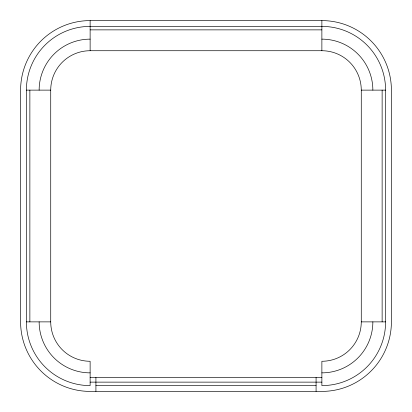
<?xml version="1.0" encoding="UTF-8"?>
<svg xmlns="http://www.w3.org/2000/svg" width="412" height="412" viewBox="0 0 412 412"><rect width="100%" height="100%" fill="white"/><g stroke="black" fill="none" stroke-linecap="round" stroke-linejoin="round"><path stroke-width="0.62" d="M90.125 20.6L321.875 20.6A69.525 69.525 0 0 1 391.4 90.125L391.4 321.875A69.525 69.525 0 0 1 321.875 391.4L90.125 391.4A69.525 69.525 0 0 1 20.6 321.875L20.6 90.125A69.525 69.525 0 0 1 90.125 20.6L90.125 50.727A39.398 39.398 0 0 0 50.727 90.125L50.727 321.875A39.398 39.398 0 0 0 90.125 361.273L90.125 385.606A63.731 63.731 0 0 1 26.394 321.875L26.394 90.125A63.731 63.731 0 0 1 90.125 26.394L321.875 26.394A63.731 63.731 0 0 1 385.606 90.125L385.606 321.875A63.731 63.731 0 0 1 321.875 385.606L321.875 361.273A39.398 39.398 0 0 0 361.273 321.875L361.273 90.125A39.398 39.398 0 0 0 321.875 50.727L90.125 50.727M90.125 29.87L321.875 29.87M26.394 90.125L50.727 90.125M361.273 90.125L385.606 90.125M26.394 321.875L50.727 321.875M361.273 321.875L385.606 321.875M90.125 377.495L321.875 377.495M90.125 382.13L321.875 382.13M95.919 385.606L316.081 385.606M382.13 90.125L382.13 321.875M321.875 20.6L321.875 50.727M316.081 377.495L316.081 391.4M95.919 377.495L95.919 391.4M29.87 90.125L29.87 321.875M372.86 321.875A50.985 50.985 0 0 1 321.875 372.86M39.14 90.125A50.985 50.985 0 0 1 90.125 39.14M321.875 39.14A50.985 50.985 0 0 1 372.86 90.125M90.125 372.86A50.985 50.985 0 0 1 39.14 321.875"/></g></svg>
